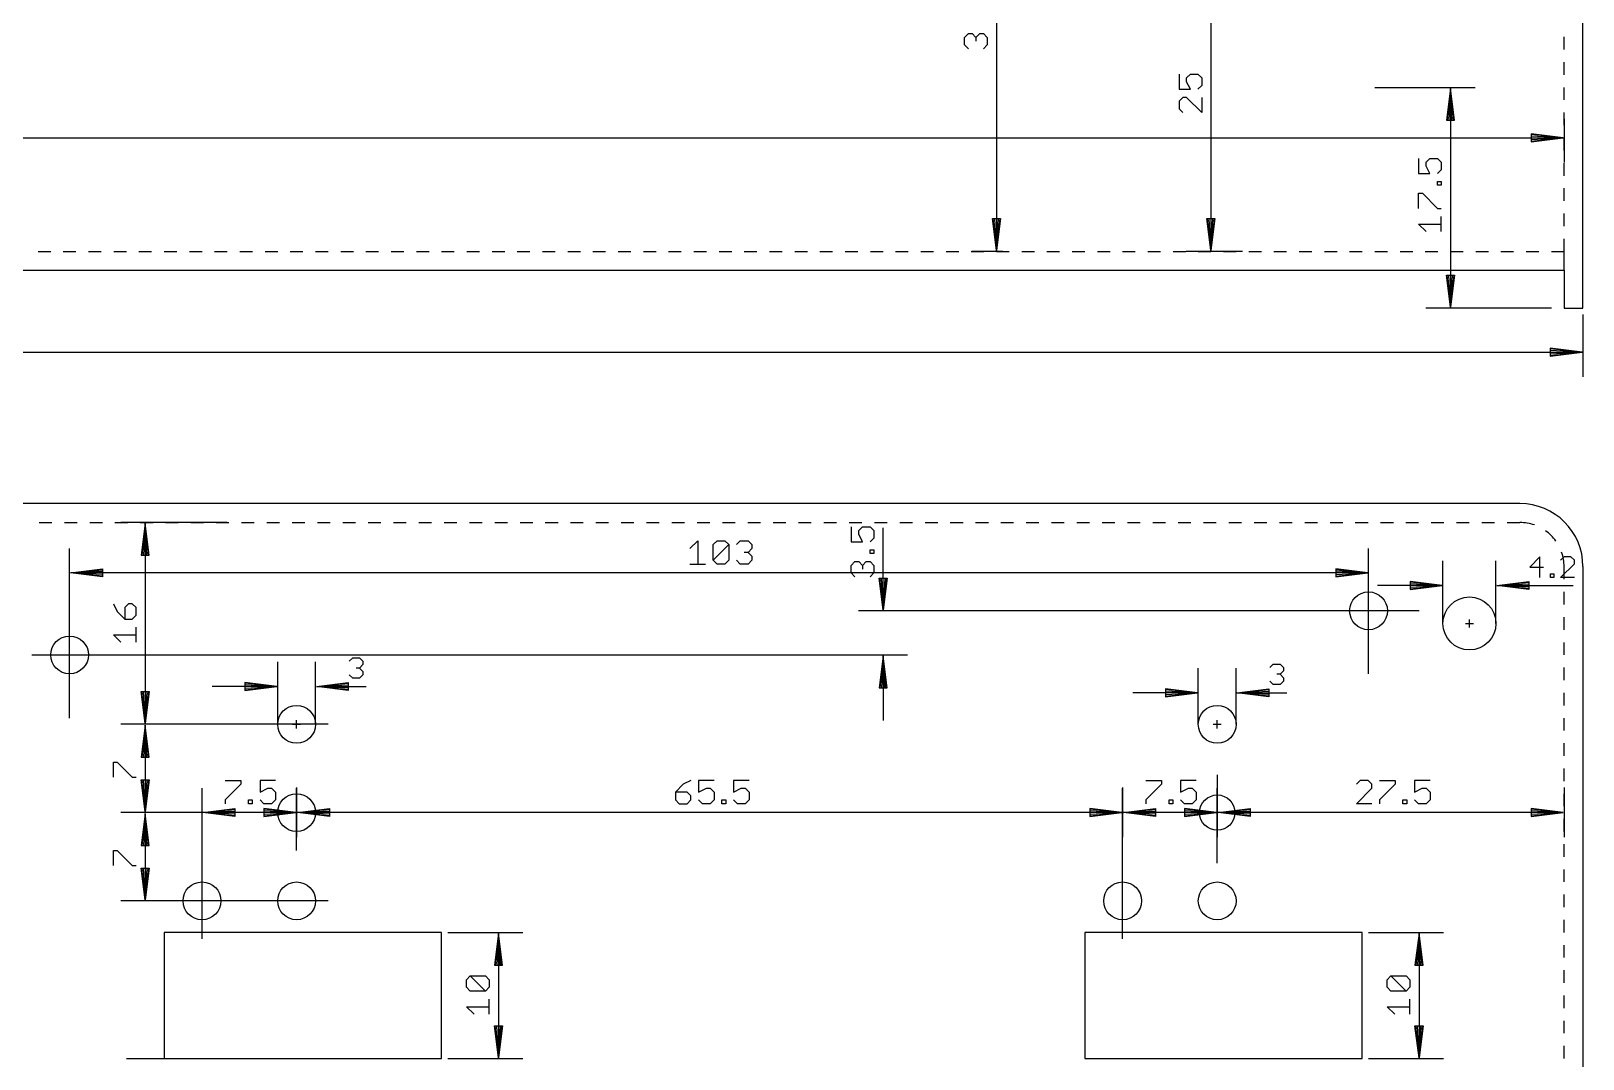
# Model space of a CAD drawing. Extents: x -7 to 590, y -63 to 445.
# Drawn here: x 166.9 to 290, y 37.5 to 119 of the extents above; entities that cross this region are included whole.
import ezdxf

# ---------------------------------------------------------------- set-up
doc = ezdxf.new("R2010")
doc.units = 0
for name, color, linetype in [('137', 1, 'CONTINUOUS'), ('20', 7, 'CONTINUOUS'), ('47', 2, 'CONTINUOUS')]:
    doc.layers.add(name, color=color, linetype=linetype)

msp = doc.modelspace()

# ---------------------------------------------------------------- linework, layer by layer
at = {"layer": '137'}
for p, q in [((231.9701, 79.6628), (231.9701, 78.464)), ((232.5695, 79.3631), (232.8692, 79.6628)), ((232.5695, 79.0634), (232.5695, 79.3631)), ((232.8692, 78.464), (232.5695, 79.0634)), ((232.8692, 79.6628), (233.4687, 79.6628)), ((233.4687, 79.6628), (233.7684, 79.3631)), ((233.7684, 78.7637), (233.4687, 78.464)), ((233.7684, 79.3631), (233.7684, 78.7637)), ((234.5, 73.065), (234.5, 79.5809)), ((170, 64.5), (170, 77.95)), ((219.1885, 77.939), (219.8049, 78.5554)), ((219.8049, 78.5554), (219.8049, 76.7062)), ((221.0301, 78.2472), (221.3383, 78.5554)), ((221.0301, 77.0144), (221.0301, 78.2472)), ((221.0301, 77.0144), (222.2629, 78.2472)), ((221.3383, 78.5554), (221.9547, 78.5554)), ((221.9547, 78.5554), (222.2629, 78.2472)), ((222.2629, 78.2472), (222.2629, 77.0144)), ((222.8717, 78.2472), (223.1799, 78.5554)), ((223.1799, 78.5554), (223.7963, 78.5554)), ((223.7963, 77.6308), (223.4881, 77.6308)), ((223.7963, 78.5554), (224.1045, 78.2472)), ((224.1045, 77.939), (223.7963, 77.6308)), ((223.7963, 77.6308), (224.1045, 77.3226)), ((224.1045, 78.2472), (224.1045, 77.939)), ((231.9701, 78.464), (232.8692, 78.464)), ((233.4687, 77.5432), (233.4687, 77.8429)), ((233.4687, 77.8429), (233.7684, 77.8429)), ((233.7684, 77.5432), (233.4687, 77.5432)), ((233.7684, 77.8429), (233.7684, 77.5432)), ((273, 68), (273, 77.95)), ((170.065, 76), (172.6, 76.3192)), ((172.6, 76.3192), (172.6, 75.6808)), ((219.1885, 76.7062), (220.4213, 76.7062)), ((221.3383, 76.7062), (221.0301, 77.0144)), ((221.9547, 76.7062), (221.3383, 76.7062)), ((222.2629, 77.0144), (221.9547, 76.7062)), ((223.1799, 76.7062), (222.8717, 77.0144)), ((223.7963, 76.7062), (223.1799, 76.7062)), ((224.1045, 77.0144), (223.7963, 76.7062)), ((224.1045, 77.3226), (224.1045, 77.0144)), ((231.9701, 76.6008), (232.2698, 76.9005)), ((231.9701, 76.0013), (231.9701, 76.6008)), ((232.2698, 76.9005), (232.5695, 76.9005)), ((232.5695, 76.9005), (232.8692, 76.6008)), ((232.8692, 76.6008), (233.169, 76.9005)), ((232.8692, 76.6008), (232.8692, 76.301)), ((233.169, 76.9005), (233.4687, 76.9005)), ((233.4687, 76.9005), (233.7684, 76.6008)), ((233.7684, 76.6008), (233.7684, 76.0013)), ((272.935, 76), (270.4, 76.3192)), ((270.4, 76.3192), (270.4, 75.6808)), ((170.065, 76), (172.6, 76.26)), ((170.065, 76), (172.6, 76.13)), ((272.935, 76), (170.065, 76)), ((172.6, 75.6808), (170.065, 76)), ((172.6, 75.87), (170.065, 76)), ((172.6, 75.74), (170.065, 76)), ((232.2698, 75.7016), (231.9701, 76.0013)), ((233.7684, 76.0013), (233.4687, 75.7016)), ((234.5, 73.065), (234.1808, 75.6)), ((234.1808, 75.6), (234.8192, 75.6)), ((234.5, 73.065), (234.24, 75.6)), ((234.5, 73.065), (234.37, 75.6)), ((234.8192, 75.6), (234.5, 73.065)), ((234.63, 75.6), (234.5, 73.065)), ((234.76, 75.6), (234.5, 73.065)), ((272.935, 76), (270.4, 76.26)), ((272.935, 76), (270.4, 76.13)), ((270.4, 75.6808), (272.935, 76)), ((270.4, 75.87), (272.935, 76)), ((270.4, 75.74), (272.935, 76)), ((277, 73), (232.55, 73)), ((167, 69.5), (236.45, 69.5)), ((234.5, 69.435), (234.1808, 66.9)), ((234.5, 69.435), (234.24, 66.9)), ((234.5, 69.435), (234.37, 66.9)), ((234.5, 69.435), (234.5, 64.3)), ((234.8192, 66.9), (234.5, 69.435)), ((234.63, 66.9), (234.5, 69.435)), ((234.76, 66.9), (234.5, 69.435)), ((234.1808, 66.9), (234.8192, 66.9))]:
    msp.add_line(p, q, dxfattribs=at)
for centre in [(273, 73), (170, 69.5)]:
    msp.add_circle(centre, 1.5, dxfattribs=at)
at = {"layer": '20'}
for p, q in [((290, 97), (290, 335)), ((288.5, 117.5), (288.5, 118.5)), ((288.5, 115.5), (288.5, 116.5)), ((288.5, 113.5), (288.5, 114.5)), ((288.5, 111.5), (288.5, 112.5)), ((288.5, 109.5), (288.5, 110.5)), ((288.5, 107.5), (288.5, 108.5)), ((288.5, 105.5), (288.5, 106.5)), ((288.5, 103.5), (288.5, 104.5)), ((288.5, 101.5), (288.5, 102.5)), ((167.5, 101.5), (168.5, 101.5)), ((169.5, 101.5), (170.5, 101.5)), ((171.5, 101.5), (172.5, 101.5)), ((173.5, 101.5), (174.5, 101.5)), ((175.5, 101.5), (176.5, 101.5)), ((177.5, 101.5), (178.5, 101.5)), ((179.5, 101.5), (180.5, 101.5)), ((181.5, 101.5), (182.5, 101.5)), ((183.5, 101.5), (184.5, 101.5)), ((185.5, 101.5), (186.5, 101.5)), ((187.5, 101.5), (188.5, 101.5)), ((189.5, 101.5), (190.5, 101.5)), ((191.5, 101.5), (192.5, 101.5)), ((193.5, 101.5), (194.5, 101.5)), ((195.5, 101.5), (196.5, 101.5)), ((197.5, 101.5), (198.5, 101.5)), ((199.5, 101.5), (200.5, 101.5)), ((201.5, 101.5), (202.5, 101.5)), ((203.5, 101.5), (204.5, 101.5)), ((205.5, 101.5), (206.5, 101.5)), ((207.5, 101.5), (208.5, 101.5)), ((209.5, 101.5), (210.5, 101.5)), ((211.5, 101.5), (212.5, 101.5)), ((213.5, 101.5), (214.5, 101.5)), ((215.5, 101.5), (216.5, 101.5)), ((217.5, 101.5), (218.5, 101.5)), ((219.5, 101.5), (220.5, 101.5)), ((221.5, 101.5), (222.5, 101.5)), ((223.5, 101.5), (224.5, 101.5)), ((225.5, 101.5), (226.5, 101.5)), ((227.5, 101.5), (228.5, 101.5)), ((229.5, 101.5), (230.5, 101.5)), ((231.5, 101.5), (232.5, 101.5)), ((233.5, 101.5), (234.5, 101.5)), ((235.5, 101.5), (236.5, 101.5)), ((237.5, 101.5), (238.5, 101.5)), ((239.5, 101.5), (240.5, 101.5)), ((241.5, 101.5), (242.5, 101.5)), ((243.5, 101.5), (244.5, 101.5)), ((245.5, 101.5), (246.5, 101.5)), ((247.5, 101.5), (248.5, 101.5)), ((249.5, 101.5), (250.5, 101.5)), ((251.5, 101.5), (252.5, 101.5)), ((253.5, 101.5), (254.5, 101.5)), ((255.5, 101.5), (256.5, 101.5)), ((257.5, 101.5), (258.5, 101.5)), ((259.5, 101.5), (260.5, 101.5)), ((261.5, 101.5), (262.5, 101.5)), ((263.5, 101.5), (264.5, 101.5)), ((265.5, 101.5), (266.5, 101.5)), ((267.5, 101.5), (268.5, 101.5)), ((269.5, 101.5), (270.5, 101.5)), ((271.5, 101.5), (272.5, 101.5)), ((273.5, 101.5), (274.5, 101.5)), ((275.5, 101.5), (276.5, 101.5)), ((277.5, 101.5), (278.5, 101.5)), ((279.5, 101.5), (280.5, 101.5)), ((281.5, 101.5), (282.5, 101.5)), ((283.5, 101.5), (284.5, 101.5)), ((285.5, 101.5), (286.5, 101.5)), ((287.5, 101.5), (288.5, 101.5)), ((288.5, 100), (288.5, 101.5)), ((1.5, 100), (288.5, 100)), ((288.5, 100), (288.5, 97)), ((288.5, 97), (290, 97)), ((285, 81.5), (5, 81.5)), ((167.5786, 80), (168.5857, 80)), ((169.5857, 80), (170.5929, 80)), ((171.5929, 80), (172.6, 80)), ((173.6, 80), (174.6071, 80)), ((175.6071, 80), (176.6143, 80)), ((177.6143, 80), (178.6214, 80)), ((179.6214, 80), (180.6286, 80)), ((181.6286, 80), (182.6357, 80)), ((183.6357, 80), (184.6429, 80)), ((185.6429, 80), (186.65, 80)), ((187.65, 80), (188.6571, 80)), ((189.6571, 80), (190.6643, 80)), ((191.6643, 80), (192.6714, 80)), ((193.6714, 80), (194.6786, 80)), ((195.6786, 80), (196.6857, 80)), ((197.6857, 80), (198.6929, 80)), ((199.6929, 80), (200.7, 80)), ((201.7, 80), (202.7071, 80)), ((203.7071, 80), (204.7143, 80)), ((205.7143, 80), (206.7214, 80)), ((207.7214, 80), (208.7286, 80)), ((209.7286, 80), (210.7357, 80)), ((211.7357, 80), (212.7429, 80)), ((213.7429, 80), (214.75, 80)), ((215.75, 80), (216.7571, 80)), ((217.7571, 80), (218.7643, 80)), ((219.7643, 80), (220.7714, 80)), ((221.7714, 80), (222.7786, 80)), ((223.7786, 80), (224.7857, 80)), ((225.7857, 80), (226.7929, 80)), ((227.7929, 80), (228.8, 80)), ((229.8, 80), (230.8071, 80)), ((231.8071, 80), (232.8143, 80)), ((233.8143, 80), (234.8214, 80)), ((235.8214, 80), (236.8286, 80)), ((237.8286, 80), (238.8357, 80)), ((239.8357, 80), (240.8429, 80)), ((241.8429, 80), (242.85, 80)), ((243.85, 80), (244.8571, 80)), ((245.8571, 80), (246.8643, 80)), ((247.8643, 80), (248.8714, 80)), ((249.8714, 80), (250.8786, 80)), ((251.8786, 80), (252.8857, 80)), ((253.8857, 80), (254.8929, 80)), ((255.8929, 80), (256.9, 80)), ((257.9, 80), (258.9071, 80)), ((259.9071, 80), (260.9143, 80)), ((261.9143, 80), (262.9214, 80)), ((263.9214, 80), (264.9286, 80)), ((265.9286, 80), (266.9357, 80)), ((267.9357, 80), (268.9429, 80)), ((269.9429, 80), (270.95, 80)), ((271.95, 80), (272.9571, 80)), ((273.9571, 80), (274.9643, 80)), ((275.9643, 80), (276.9714, 80)), ((277.9714, 80), (278.9786, 80)), ((279.9786, 80), (280.9857, 80)), ((281.9857, 80), (282.9929, 80)), ((283.9929, 80), (285, 80)), ((288.5, 75.5), (288.5, 76.5)), ((290, 76.5), (290, 3.5)), ((288.5, 73.5), (288.5, 74.5)), ((288.5, 71.5), (288.5, 72.5)), ((288.5, 69.5), (288.5, 70.5)), ((288.5, 67.5), (288.5, 68.5)), ((288.5, 65.5), (288.5, 66.5)), ((288.5, 63.5), (288.5, 64.5)), ((288.5, 61.5), (288.5, 62.5)), ((288.5, 59.5), (288.5, 60.5)), ((288.5, 57.5), (288.5, 58.5)), ((288.5, 55.5), (288.5, 56.5)), ((288.5, 53.5), (288.5, 54.5)), ((288.5, 51.5), (288.5, 52.5)), ((288.5, 49.5), (288.5, 50.5)), ((288.5, 47.5), (288.5, 48.5)), ((199.5, 47.5), (177.5, 47.5)), ((177.5, 47.5), (177.5, 37.5)), ((199.5, 37.5), (199.5, 47.5)), ((272.5, 47.5), (250.5, 47.5)), ((250.5, 47.5), (250.5, 37.5)), ((272.5, 37.5), (272.5, 47.5)), ((288.5, 45.5), (288.5, 46.5)), ((288.5, 43.5), (288.5, 44.5)), ((288.5, 41.5), (288.5, 42.5)), ((288.5, 39.5), (288.5, 40.5)), ((288.5, 37.5), (288.5, 38.5)), ((177.5, 37.5), (199.5, 37.5)), ((250.5, 37.5), (272.5, 37.5))]:
    msp.add_line(p, q, dxfattribs=at)
for centre, radius in [((281, 72), 2.1), ((188, 64), 1.5), ((261, 64), 1.5), ((188, 57), 1.5), ((261, 57), 1.4), ((180.5, 50), 1.5), ((188, 50), 1.5), ((253.5, 50), 1.5), ((261, 50), 1.5)]:
    msp.add_circle(centre, radius, dxfattribs=at)
for radius, start, end in [(5, 0, 90), (3.5, 70.9135, 90), (3.5, 35.4567, 54.5433), (3.5, 360, 19.0865)]:
    msp.add_arc((285, 76.5), radius, start, end, dxfattribs=at)
at = {"layer": '47'}
for p, q in [((243.5, 138.935), (243.5, 101.565)), ((260.5, 126.435), (260.5, 101.565)), ((240.9701, 118.4614), (241.2698, 118.7612)), ((240.9701, 117.862), (240.9701, 118.4614)), ((241.2698, 118.7612), (241.5695, 118.7612)), ((241.5695, 118.7612), (241.8692, 118.4614)), ((241.8692, 118.4614), (242.169, 118.7612)), ((241.8692, 118.4614), (241.8692, 118.1617)), ((242.169, 118.7612), (242.4687, 118.7612)), ((242.4687, 118.7612), (242.7684, 118.4614)), ((242.7684, 118.4614), (242.7684, 117.862)), ((241.2698, 117.5623), (240.9701, 117.862)), ((242.7684, 117.862), (242.4687, 117.5623)), ((257.9701, 115.5488), (257.9701, 114.3499)), ((258.5695, 115.2491), (258.8692, 115.5488)), ((258.5695, 114.9494), (258.5695, 115.2491)), ((258.8692, 114.3499), (258.5695, 114.9494)), ((258.8692, 115.5488), (259.4687, 115.5488)), ((259.4687, 115.5488), (259.7684, 115.2491)), ((259.7684, 114.6496), (259.4687, 114.3499)), ((259.7684, 115.2491), (259.7684, 114.6496)), ((273.5, 114.5), (281.45, 114.5)), ((257.9701, 114.3499), (258.8692, 114.3499)), ((258.2698, 113.7072), (257.9701, 113.4075)), ((257.9701, 113.4075), (257.9701, 112.8081)), ((258.5695, 113.7072), (258.2698, 113.7072)), ((259.7684, 112.5083), (258.5695, 113.7072)), ((259.7684, 113.7072), (259.7684, 112.5083)), ((279.5, 114.435), (279.1808, 111.9)), ((279.5, 114.435), (279.24, 111.9)), ((279.5, 114.435), (279.37, 111.9)), ((279.5, 114.435), (279.5, 97.065)), ((279.8192, 111.9), (279.5, 114.435)), ((279.63, 111.9), (279.5, 114.435)), ((279.76, 111.9), (279.5, 114.435)), ((257.9701, 112.8081), (258.2698, 112.5083)), ((288.5, 112), (288.5, 108.55)), ((279.1808, 111.9), (279.8192, 111.9)), ((288.435, 110.5), (285.9, 110.8192)), ((285.9, 110.8192), (285.9, 110.1808)), ((288.435, 110.5), (285.9, 110.76)), ((1.565, 110.5), (288.435, 110.5)), ((288.435, 110.5), (285.9, 110.63)), ((285.9, 110.1808), (288.435, 110.5)), ((285.9, 110.37), (288.435, 110.5)), ((285.9, 110.24), (288.435, 110.5)), ((276.9701, 108.8651), (276.9701, 107.6662)), ((277.5695, 108.5654), (277.8692, 108.8651)), ((277.5695, 108.2656), (277.5695, 108.5654)), ((277.8692, 108.8651), (278.4687, 108.8651)), ((278.4687, 108.8651), (278.7684, 108.5654)), ((278.7684, 108.5654), (278.7684, 107.9659)), ((276.9701, 107.6662), (277.8692, 107.6662)), ((277.8692, 107.6662), (277.5695, 108.2656)), ((278.7684, 107.9659), (278.4687, 107.6662)), ((276.9701, 104.9038), (276.9701, 106.1027)), ((276.9701, 106.1027), (277.2698, 106.1027)), ((277.2698, 106.1027), (278.4687, 104.9038)), ((278.4687, 106.7454), (278.4687, 107.0451)), ((278.4687, 107.0451), (278.7684, 107.0451)), ((278.7684, 106.7454), (278.4687, 106.7454)), ((278.7684, 107.0451), (278.7684, 106.7454)), ((278.4687, 104.9038), (278.7684, 104.9038)), ((243.5, 101.565), (243.1808, 104.1)), ((243.1808, 104.1), (243.8192, 104.1)), ((243.5, 101.565), (243.24, 104.1)), ((243.5, 101.565), (243.37, 104.1)), ((243.8192, 104.1), (243.5, 101.565)), ((243.63, 104.1), (243.5, 101.565)), ((243.76, 104.1), (243.5, 101.565)), ((260.5, 101.565), (260.1808, 104.1)), ((260.1808, 104.1), (260.8192, 104.1)), ((260.5, 101.565), (260.24, 104.1)), ((260.5, 101.565), (260.37, 104.1)), ((260.8192, 104.1), (260.5, 101.565)), ((260.63, 104.1), (260.5, 101.565)), ((260.76, 104.1), (260.5, 101.565)), ((277.5695, 103.0623), (276.9701, 103.6617)), ((276.9701, 103.6617), (278.7684, 103.6617)), ((278.7684, 103.0623), (278.7684, 104.2612)), ((244, 101.5), (241.55, 101.5)), ((263, 101.5), (258.55, 101.5)), ((279.5, 97.065), (279.1808, 99.6)), ((279.1808, 99.6), (279.8192, 99.6)), ((279.5, 97.065), (279.24, 99.6)), ((279.5, 97.065), (279.37, 99.6)), ((279.8192, 99.6), (279.5, 97.065)), ((279.63, 99.6), (279.5, 97.065)), ((279.76, 99.6), (279.5, 97.065)), ((287.5, 97), (277.55, 97)), ((290, 96.5), (290, 91.55)), ((289.935, 93.5), (287.4, 93.8192)), ((287.4, 93.8192), (287.4, 93.1808)), ((289.935, 93.5), (287.4, 93.76)), ((289.935, 93.5), (287.4, 93.63)), ((0.065, 93.5), (289.935, 93.5)), ((287.4, 93.1808), (289.935, 93.5)), ((287.4, 93.37), (289.935, 93.5)), ((287.4, 93.24), (289.935, 93.5)), ((182.5, 80), (174.05, 80)), ((176, 79.935), (175.6808, 77.4)), ((176, 79.935), (175.74, 77.4)), ((176, 79.935), (175.87, 77.4)), ((176, 79.935), (176, 64.065)), ((176.3192, 77.4), (176, 79.935)), ((176.13, 77.4), (176, 79.935)), ((176.26, 77.4), (176, 79.935)), ((175.6808, 77.4), (176.3192, 77.4)), ((278.9, 72), (278.9, 76.95)), ((283.1, 72), (283.1, 76.95)), ((286.5897, 77.2777), (285.7762, 76.4642)), ((285.7762, 76.4642), (286.8609, 76.4642)), ((286.5897, 75.6507), (286.5897, 77.2777)), ((288.5031, 77.2777), (288.2319, 77.0065)), ((288.2319, 75.6507), (289.3166, 76.7354)), ((289.0454, 77.2777), (288.5031, 77.2777)), ((289.3166, 77.0065), (289.0454, 77.2777)), ((289.3166, 76.7354), (289.3166, 77.0065)), ((278.835, 75), (276.3, 75.3192)), ((276.3, 75.3192), (276.3, 74.6808)), ((278.835, 75), (276.3, 75.26)), ((278.835, 75), (276.3, 75.13)), ((283.165, 75), (285.7, 75.3192)), ((283.165, 75), (285.7, 75.26)), ((283.165, 75), (285.7, 75.13)), ((285.7, 75.3192), (285.7, 74.6808)), ((287.4134, 75.6507), (287.4134, 75.9219)), ((287.4134, 75.9219), (287.6845, 75.9219)), ((287.6845, 75.6507), (287.4134, 75.6507)), ((287.6845, 75.9219), (287.6845, 75.6507)), ((289.3166, 75.6507), (288.2319, 75.6507)), ((278.835, 75), (273.7, 75)), ((276.3, 74.6808), (278.835, 75)), ((276.3, 74.87), (278.835, 75)), ((276.3, 74.74), (278.835, 75)), ((283.165, 75), (289.2346, 75)), ((285.7, 74.6808), (283.165, 75)), ((285.7, 74.87), (283.165, 75)), ((285.7, 74.74), (283.165, 75)), ((173.4701, 73.5488), (173.7698, 72.9494)), ((173.7698, 72.9494), (174.3692, 72.3499)), ((174.669, 73.5488), (174.3692, 73.2491)), ((174.3692, 73.2491), (174.3692, 72.3499)), ((174.9687, 73.5488), (174.669, 73.5488)), ((175.2684, 73.2491), (174.9687, 73.5488)), ((174.9687, 72.3499), (175.2684, 72.6496)), ((175.2684, 72.6496), (175.2684, 73.2491)), ((174.3692, 72.3499), (174.9687, 72.3499)), ((175.2684, 70.5083), (175.2684, 71.7072)), ((280.6808, 72), (281.3192, 72)), ((281, 71.6808), (281, 72.3192)), ((174.0695, 70.5083), (173.4701, 71.1078)), ((173.4701, 71.1078), (175.2684, 71.1078)), ((186.5, 64), (186.5, 68.95)), ((189.5, 64), (189.5, 68.95)), ((192.1762, 69.0065), (192.4474, 69.2777)), ((192.4474, 69.2777), (192.9897, 69.2777)), ((192.9897, 69.2777), (193.2609, 69.0065)), ((193.2609, 69.0065), (193.2609, 68.7354)), ((192.4474, 67.6507), (192.1762, 67.9219)), ((192.9897, 68.4642), (192.7185, 68.4642)), ((193.2609, 68.7354), (192.9897, 68.4642)), ((192.9897, 68.4642), (193.2609, 68.193)), ((193.2609, 67.9219), (192.9897, 67.6507)), ((193.2609, 68.193), (193.2609, 67.9219)), ((259.5, 64), (259.5, 68.45)), ((262.5, 64), (262.5, 68.45)), ((265.1762, 68.5065), (265.4474, 68.7777)), ((265.4474, 68.7777), (265.9897, 68.7777)), ((265.9897, 67.9642), (265.7185, 67.9642)), ((265.9897, 68.7777), (266.2609, 68.5065)), ((266.2609, 68.2354), (265.9897, 67.9642)), ((265.9897, 67.9642), (266.2609, 67.693)), ((266.2609, 68.5065), (266.2609, 68.2354)), ((266.2609, 67.693), (266.2609, 67.4219)), ((176, 64.065), (175.6808, 66.6)), ((175.6808, 66.6), (176.3192, 66.6)), ((176, 64.065), (175.74, 66.6)), ((176, 64.065), (175.87, 66.6)), ((176.3192, 66.6), (176, 64.065)), ((176.13, 66.6), (176, 64.065)), ((176.26, 66.6), (176, 64.065)), ((186.435, 67), (181.3, 67)), ((186.435, 67), (183.9, 67.3192)), ((183.9, 67.3192), (183.9, 66.6808)), ((186.435, 67), (183.9, 67.26)), ((186.435, 67), (183.9, 67.13)), ((183.9, 66.6808), (186.435, 67)), ((183.9, 66.87), (186.435, 67)), ((183.9, 66.74), (186.435, 67)), ((189.565, 67), (192.1, 67.3192)), ((189.565, 67), (192.1, 67.26)), ((189.565, 67), (192.1, 67.13)), ((189.565, 67), (193.5103, 67)), ((192.1, 66.6808), (189.565, 67)), ((192.1, 66.87), (189.565, 67)), ((192.1, 66.74), (189.565, 67)), ((192.1, 67.3192), (192.1, 66.6808)), ((192.9897, 67.6507), (192.4474, 67.6507)), ((259.435, 66.5), (254.3, 66.5)), ((259.435, 66.5), (256.9, 66.8192)), ((256.9, 66.8192), (256.9, 66.1808)), ((259.435, 66.5), (256.9, 66.76)), ((259.435, 66.5), (256.9, 66.63)), ((256.9, 66.1808), (259.435, 66.5)), ((256.9, 66.37), (259.435, 66.5)), ((256.9, 66.24), (259.435, 66.5)), ((262.565, 66.5), (265.1, 66.8192)), ((262.565, 66.5), (265.1, 66.76)), ((262.565, 66.5), (265.1, 66.63)), ((262.565, 66.5), (266.5103, 66.5)), ((265.1, 66.1808), (262.565, 66.5)), ((265.1, 66.37), (262.565, 66.5)), ((265.1, 66.24), (262.565, 66.5)), ((265.1, 66.8192), (265.1, 66.1808)), ((265.4474, 67.1507), (265.1762, 67.4219)), ((265.9897, 67.1507), (265.4474, 67.1507)), ((266.2609, 67.4219), (265.9897, 67.1507)), ((190.5, 64), (174.05, 64)), ((190.5, 64), (174.05, 64)), ((187.6808, 64), (188.3192, 64)), ((188, 63.6808), (188, 64.3192)), ((260.6808, 64), (261.3192, 64)), ((261, 63.6808), (261, 64.3192)), ((176, 63.935), (175.6808, 61.4)), ((176, 63.935), (175.74, 61.4)), ((176, 63.935), (175.87, 61.4)), ((176, 63.935), (176, 57.065)), ((176.3192, 61.4), (176, 63.935)), ((176.13, 61.4), (176, 63.935)), ((176.26, 61.4), (176, 63.935)), ((173.4701, 59.8072), (173.4701, 61.0061)), ((173.4701, 61.0061), (173.7698, 61.0061)), ((173.7698, 61.0061), (174.9687, 59.8072)), ((175.6808, 61.4), (176.3192, 61.4)), ((174.9687, 59.8072), (175.2684, 59.8072)), ((176, 57.065), (175.6808, 59.6)), ((175.6808, 59.6), (176.3192, 59.6)), ((176, 57.065), (175.74, 59.6)), ((176, 57.065), (175.87, 59.6)), ((176.3192, 59.6), (176, 57.065)), ((176.13, 59.6), (176, 57.065)), ((176.26, 59.6), (176, 57.065)), ((182.3357, 59.5554), (183.5685, 59.5554)), ((183.5685, 59.2472), (182.3357, 58.0144)), ((183.5685, 59.5554), (183.5685, 59.2472)), ((186.3309, 59.5554), (185.0981, 59.5554)), ((185.0981, 59.5554), (185.0981, 58.6308)), ((218.6533, 59.2472), (218.0369, 58.6308)), ((219.2697, 59.5554), (218.6533, 59.2472)), ((221.1112, 59.5554), (219.8784, 59.5554)), ((219.8784, 59.5554), (219.8784, 58.6308)), ((223.8736, 59.5554), (222.6408, 59.5554)), ((222.6408, 59.5554), (222.6408, 58.6308)), ((255.3357, 59.5554), (256.5685, 59.5554)), ((256.5685, 59.2472), (255.3357, 58.0144)), ((256.5685, 59.5554), (256.5685, 59.2472)), ((259.3309, 59.5554), (258.0981, 59.5554)), ((258.0981, 59.5554), (258.0981, 58.6308)), ((261, 60), (261, 55.05)), ((272.3451, 59.5554), (272.0369, 59.2472)), ((272.9615, 59.5554), (272.3451, 59.5554)), ((273.2697, 59.2472), (272.9615, 59.5554)), ((273.2697, 58.939), (273.2697, 59.2472)), ((273.8784, 59.5554), (275.1112, 59.5554)), ((275.1112, 59.2472), (273.8784, 58.0144)), ((275.1112, 59.5554), (275.1112, 59.2472)), ((277.8736, 59.5554), (276.6408, 59.5554)), ((276.6408, 59.5554), (276.6408, 58.6308)), ((180.5, 47), (180.5, 58.95)), ((182.3357, 58.0144), (182.3357, 57.7062)), ((184.1773, 57.7062), (184.1773, 58.0144)), ((184.1773, 58.0144), (184.4855, 58.0144)), ((184.4855, 58.0144), (184.4855, 57.7062)), ((185.0981, 58.6308), (185.7145, 58.939)), ((185.4063, 57.7062), (185.0981, 58.0144)), ((185.7145, 58.939), (186.0227, 58.939)), ((186.0227, 58.939), (186.3309, 58.6308)), ((186.3309, 58.0144), (186.0227, 57.7062)), ((186.3309, 58.6308), (186.3309, 58.0144)), ((188, 59), (188, 55.05)), ((188, 54), (188, 58.95)), ((218.0369, 58.6308), (218.0369, 58.0144)), ((218.9615, 58.6308), (218.0369, 58.6308)), ((218.0369, 58.0144), (218.3451, 57.7062)), ((219.2697, 58.3226), (218.9615, 58.6308)), ((218.9615, 57.7062), (219.2697, 58.0144)), ((219.2697, 58.0144), (219.2697, 58.3226)), ((219.8784, 58.6308), (220.4948, 58.939)), ((220.1866, 57.7062), (219.8784, 58.0144)), ((220.4948, 58.939), (220.803, 58.939)), ((220.803, 58.939), (221.1112, 58.6308)), ((221.1112, 58.0144), (220.803, 57.7062)), ((221.1112, 58.6308), (221.1112, 58.0144)), ((221.72, 57.7062), (221.72, 58.0144)), ((221.72, 58.0144), (222.0282, 58.0144)), ((222.0282, 58.0144), (222.0282, 57.7062)), ((222.6408, 58.6308), (223.2572, 58.939)), ((222.949, 57.7062), (222.6408, 58.0144)), ((223.2572, 58.939), (223.5654, 58.939)), ((223.5654, 58.939), (223.8736, 58.6308)), ((223.8736, 58.0144), (223.5654, 57.7062)), ((223.8736, 58.6308), (223.8736, 58.0144)), ((253.5, 59), (253.5, 55.05)), ((253.5, 47), (253.5, 58.95)), ((255.3357, 58.0144), (255.3357, 57.7062)), ((257.1773, 57.7062), (257.1773, 58.0144)), ((257.1773, 58.0144), (257.4855, 58.0144)), ((257.4855, 58.0144), (257.4855, 57.7062)), ((258.0981, 58.6308), (258.7145, 58.939)), ((258.4063, 57.7062), (258.0981, 58.0144)), ((258.7145, 58.939), (259.0227, 58.939)), ((259.0227, 58.939), (259.3309, 58.6308)), ((259.3309, 58.0144), (259.0227, 57.7062)), ((259.3309, 58.6308), (259.3309, 58.0144)), ((261, 53), (261, 58.95)), ((272.0369, 57.7062), (273.2697, 58.939)), ((273.8784, 58.0144), (273.8784, 57.7062)), ((275.72, 57.7062), (275.72, 58.0144)), ((275.72, 58.0144), (276.0282, 58.0144)), ((276.0282, 58.0144), (276.0282, 57.7062)), ((276.6408, 58.6308), (277.2572, 58.939)), ((276.949, 57.7062), (276.6408, 58.0144)), ((277.2572, 58.939), (277.5654, 58.939)), ((277.5654, 58.939), (277.8736, 58.6308)), ((277.8736, 58.0144), (277.5654, 57.7062)), ((277.8736, 58.6308), (277.8736, 58.0144)), ((288.5, 59), (288.5, 55.05)), ((190.5, 57), (174.05, 57)), ((190.5, 57), (174.05, 57)), ((176, 56.935), (175.6808, 54.4)), ((176, 56.935), (175.74, 54.4)), ((176, 56.935), (175.87, 54.4)), ((176, 56.935), (176, 50.065)), ((176.3192, 54.4), (176, 56.935)), ((176.13, 54.4), (176, 56.935)), ((176.26, 54.4), (176, 56.935)), ((180.565, 57), (183.1, 57.3192)), ((180.565, 57), (183.1, 57.26)), ((180.565, 57), (183.1, 57.13)), ((187.935, 57), (180.565, 57)), ((183.1, 56.6808), (180.565, 57)), ((183.1, 56.87), (180.565, 57)), ((183.1, 56.74), (180.565, 57)), ((183.1, 57.3192), (183.1, 56.6808)), ((184.4855, 57.7062), (184.1773, 57.7062)), ((187.935, 57), (185.4, 57.3192)), ((185.4, 57.3192), (185.4, 56.6808)), ((187.935, 57), (185.4, 57.26)), ((187.935, 57), (185.4, 57.13)), ((185.4, 56.6808), (187.935, 57)), ((185.4, 56.87), (187.935, 57)), ((185.4, 56.74), (187.935, 57)), ((186.0227, 57.7062), (185.4063, 57.7062)), ((188.065, 57), (190.6, 57.3192)), ((188.065, 57), (190.6, 57.26)), ((188.065, 57), (190.6, 57.13)), ((253.435, 57), (188.065, 57)), ((190.6, 56.6808), (188.065, 57)), ((190.6, 56.87), (188.065, 57)), ((190.6, 56.74), (188.065, 57)), ((190.6, 57.3192), (190.6, 56.6808)), ((218.3451, 57.7062), (218.9615, 57.7062)), ((220.803, 57.7062), (220.1866, 57.7062)), ((222.0282, 57.7062), (221.72, 57.7062)), ((223.5654, 57.7062), (222.949, 57.7062)), ((253.435, 57), (250.9, 57.3192)), ((250.9, 57.3192), (250.9, 56.6808)), ((253.435, 57), (250.9, 57.26)), ((253.435, 57), (250.9, 57.13)), ((250.9, 56.6808), (253.435, 57)), ((250.9, 56.87), (253.435, 57)), ((250.9, 56.74), (253.435, 57)), ((253.565, 57), (256.1, 57.3192)), ((253.565, 57), (256.1, 57.26)), ((253.565, 57), (256.1, 57.13)), ((260.935, 57), (253.565, 57)), ((256.1, 56.6808), (253.565, 57)), ((256.1, 56.87), (253.565, 57)), ((256.1, 56.74), (253.565, 57)), ((256.1, 57.3192), (256.1, 56.6808)), ((257.4855, 57.7062), (257.1773, 57.7062)), ((260.935, 57), (258.4, 57.3192)), ((258.4, 57.3192), (258.4, 56.6808)), ((260.935, 57), (258.4, 57.26)), ((260.935, 57), (258.4, 57.13)), ((258.4, 56.6808), (260.935, 57)), ((258.4, 56.87), (260.935, 57)), ((258.4, 56.74), (260.935, 57)), ((259.0227, 57.7062), (258.4063, 57.7062)), ((261.065, 57), (263.6, 57.3192)), ((261.065, 57), (263.6, 57.26)), ((261.065, 57), (263.6, 57.13)), ((288.435, 57), (261.065, 57)), ((263.6, 56.6808), (261.065, 57)), ((263.6, 56.87), (261.065, 57)), ((263.6, 56.74), (261.065, 57)), ((263.6, 57.3192), (263.6, 56.6808)), ((273.2697, 57.7062), (272.0369, 57.7062)), ((276.0282, 57.7062), (275.72, 57.7062)), ((277.5654, 57.7062), (276.949, 57.7062)), ((288.435, 57), (285.9, 57.3192)), ((285.9, 57.3192), (285.9, 56.6808)), ((288.435, 57), (285.9, 57.26)), ((288.435, 57), (285.9, 57.13)), ((285.9, 56.6808), (288.435, 57)), ((285.9, 56.87), (288.435, 57)), ((285.9, 56.74), (288.435, 57)), ((175.6808, 54.4), (176.3192, 54.4)), ((173.4701, 52.8072), (173.4701, 54.0061)), ((173.4701, 54.0061), (173.7698, 54.0061)), ((173.7698, 54.0061), (174.9687, 52.8072)), ((174.9687, 52.8072), (175.2684, 52.8072)), ((176, 50.065), (175.6808, 52.6)), ((175.6808, 52.6), (176.3192, 52.6)), ((176, 50.065), (175.74, 52.6)), ((176, 50.065), (175.87, 52.6)), ((176.3192, 52.6), (176, 50.065)), ((176.13, 52.6), (176, 50.065)), ((176.26, 52.6), (176, 50.065)), ((190.5, 50), (174.05, 50)), ((200, 47.5), (205.95, 47.5)), ((204, 47.435), (203.6808, 44.9)), ((204, 47.435), (203.74, 44.9)), ((204, 47.435), (203.87, 44.9)), ((204, 47.435), (204, 37.565)), ((204.3192, 44.9), (204, 47.435)), ((204.13, 44.9), (204, 47.435)), ((204.26, 44.9), (204, 47.435)), ((273, 47.5), (278.95, 47.5)), ((277, 47.435), (276.6808, 44.9)), ((277, 47.435), (276.74, 44.9)), ((277, 47.435), (276.87, 44.9)), ((277, 47.435), (277, 37.565)), ((277.3192, 44.9), (277, 47.435)), ((277.13, 44.9), (277, 47.435)), ((277.26, 44.9), (277, 47.435)), ((203.6808, 44.9), (204.3192, 44.9)), ((276.6808, 44.9), (277.3192, 44.9)), ((201.4701, 43.7491), (201.7698, 44.0488)), ((201.4701, 43.1496), (201.4701, 43.7491)), ((201.7698, 42.8499), (201.4701, 43.1496)), ((201.7698, 44.0488), (202.9687, 44.0488)), ((202.9687, 42.8499), (201.7698, 44.0488)), ((202.9687, 44.0488), (203.2684, 43.7491)), ((203.2684, 43.1496), (202.9687, 42.8499)), ((203.2684, 43.7491), (203.2684, 43.1496)), ((274.4701, 43.7491), (274.7698, 44.0488)), ((274.4701, 43.1496), (274.4701, 43.7491)), ((274.7698, 42.8499), (274.4701, 43.1496)), ((274.7698, 44.0488), (275.9687, 44.0488)), ((275.9687, 42.8499), (274.7698, 44.0488)), ((275.9687, 44.0488), (276.2684, 43.7491)), ((276.2684, 43.1496), (275.9687, 42.8499)), ((276.2684, 43.7491), (276.2684, 43.1496)), ((202.9687, 42.8499), (201.7698, 42.8499)), ((203.2684, 41.0083), (203.2684, 42.2072)), ((275.9687, 42.8499), (274.7698, 42.8499)), ((276.2684, 41.0083), (276.2684, 42.2072)), ((202.0695, 41.0083), (201.4701, 41.6078)), ((201.4701, 41.6078), (203.2684, 41.6078)), ((275.0695, 41.0083), (274.4701, 41.6078)), ((274.4701, 41.6078), (276.2684, 41.6078)), ((204, 37.565), (203.6808, 40.1)), ((203.6808, 40.1), (204.3192, 40.1)), ((204, 37.565), (203.74, 40.1)), ((204, 37.565), (203.87, 40.1)), ((204.3192, 40.1), (204, 37.565)), ((204.13, 40.1), (204, 37.565)), ((204.26, 40.1), (204, 37.565)), ((277, 37.565), (276.6808, 40.1)), ((276.6808, 40.1), (277.3192, 40.1)), ((277, 37.565), (276.74, 40.1)), ((277, 37.565), (276.87, 40.1)), ((277.3192, 40.1), (277, 37.565)), ((277.13, 40.1), (277, 37.565)), ((277.26, 40.1), (277, 37.565)), ((174.5, 37.5), (177.95, 37.5)), ((200, 37.5), (205.95, 37.5)), ((273, 37.5), (278.95, 37.5))]:
    msp.add_line(p, q, dxfattribs=at)

doc.saveas('drawing.dxf')
